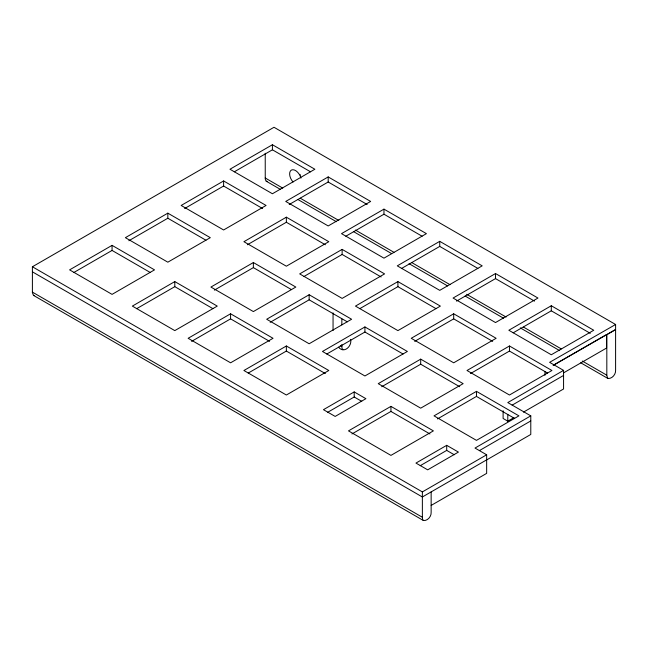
<?xml version="1.0" encoding="UTF-8"?>
<svg xmlns="http://www.w3.org/2000/svg" width="648" height="648" viewBox="0 0 648 648"><rect width="100%" height="100%" fill="white"/><g stroke="black" fill="none" stroke-linecap="round" stroke-linejoin="round"><path stroke-width="0.97" d="M431.147 491.913L431.147 512.195C431.536 516.343 427.648 521.057 423.419 520.514L33.453 295.366L32.4 292.645L32.4 266.765L274.007 127.275L615.6 324.494L615.6 370.13C615.981 374.285 612.093 378.999 607.873 378.448L580.721 362.775M272.419 144.731L229.959 169.241L272.419 193.752L314.871 169.241L272.419 144.731L272.419 149.801L310.538 171.809M234.293 171.809L272.419 149.801M112.064 245.357L69.603 269.868L112.064 294.378L154.516 269.868L112.064 245.357L112.064 250.436L150.182 272.444M167.832 213.16L125.38 237.67L167.832 262.181L210.292 237.67L167.832 213.16L167.832 218.23L128.847 240.74M223.609 180.954L181.157 205.465L223.609 229.975L266.069 205.465L223.609 180.954L223.609 186.025L184.623 208.535M73.937 272.444L112.064 250.436M328.188 176.928L285.736 201.439L328.188 225.95L370.648 201.439L328.188 176.928L328.188 182.007L367.181 204.517M289.202 204.517L328.188 182.007M174.806 281.588L132.354 306.099L174.806 330.61L217.258 306.099L174.806 281.588L174.806 286.659L212.933 308.667M286.359 217.185L243.907 241.696L286.359 266.207L328.811 241.696L286.359 217.185L286.359 222.256L325.345 244.766M136.688 308.667L174.806 286.659M247.374 244.766L286.359 222.256M253.368 262.545L210.916 287.056L253.368 311.567L295.828 287.056L253.368 262.545L253.368 267.616L214.383 290.126M383.964 209.134L341.512 233.644L383.964 258.155L426.416 233.644L383.964 209.134L383.964 214.204L422.091 236.212M345.846 236.212L383.964 214.204M230.583 313.786L188.131 338.296L230.583 362.807L273.035 338.296L230.583 313.786L230.583 318.865L269.576 341.366M342.136 249.383L299.684 273.893L342.136 298.404L384.588 273.893L342.136 249.383L342.136 254.453L381.121 276.963M191.597 341.375L230.583 318.865M304.017 276.469L342.136 254.453M309.145 294.743L266.692 319.253L309.145 343.764L351.605 319.253L309.145 294.743L309.145 299.813L270.159 322.323M439.741 241.34L397.289 265.85L439.741 290.353L482.193 265.85L439.741 241.34L439.741 246.41L477.868 268.418M401.622 268.418L439.741 246.41M286.359 345.992L243.907 370.502L286.359 395.013L328.811 370.502L286.359 345.992L286.359 351.062L325.345 373.572M397.913 281.588L355.46 306.099L397.913 330.61L440.365 306.099L397.913 281.588L397.913 286.659L359.786 308.667M248.241 373.07L286.359 351.062M364.921 326.948L322.469 351.459L364.921 375.97L407.373 351.459L364.921 326.948L364.921 332.019L326.803 354.027M495.518 273.537L453.065 298.048L495.518 322.558L537.97 298.048L495.518 273.537L495.518 278.608L456.532 301.118M453.689 313.786L411.229 338.296L453.689 362.807L496.141 338.296L453.689 313.786L453.689 318.865L414.696 341.375M354.197 391.919L323.457 409.674L335.17 416.429L365.909 398.682L354.197 391.919L354.197 396.989L327.726 412.274M420.698 359.146L378.246 383.656L420.698 408.167L463.15 383.656L420.698 359.146L420.698 364.216L459.683 386.726M381.713 386.726L420.698 364.216M551.294 305.743L508.842 330.253L551.294 354.764L593.746 330.253L551.294 305.743L551.294 310.813L590.279 333.323M513.175 332.821L551.294 310.813M390.938 406.369L348.486 430.88L390.938 455.39L433.39 430.88L390.938 406.369L390.938 411.44L429.924 433.949M351.953 433.949L390.938 411.44M509.466 345.992L467.005 370.502L509.466 395.013L551.918 370.502L509.466 345.992L509.466 351.062L470.472 373.572M476.474 391.351L434.022 415.862L476.474 440.373L518.927 415.862L476.474 391.351L476.474 396.422L437.489 418.932M553.125 365.375L606.593 334.506L606.593 348.025L563.639 372.827M523.471 412.12L563.566 388.978L563.566 370.381L507.789 402.578L530.785 415.862L530.785 434.452L486.34 460.112M512.147 405.138L563.566 375.451M446.707 445.33L415.967 463.077L427.68 469.841L458.42 452.093L446.707 445.33L446.707 450.4L420.236 465.685M503.107 410.743L503.107 418.47L507.789 421.176L513.888 417.652M530.785 415.862L475.008 448.06L486.656 454.791L486.656 473.38L431.147 505.432M479.366 450.619L530.785 420.933M32.4 266.765L422.366 491.913L486.656 454.791M486.656 459.861L422.366 496.984L32.4 271.836M615.6 324.494L549.617 362.329L563.566 370.381M553.959 364.913L615.6 329.565L606.82 334.635L606.82 375.727L607.873 378.448M267.389 181.44L265.988 181.019L265.251 179.026L265.226 153.252M34.563 295.577L33.453 295.366M338.499 347.15C344.12 354.164 352.229 345.919 350.625 339.398M495.518 278.608L534.503 301.118M265.226 177.989L282.739 188.098M300.259 198.215L338.799 220.466M355.436 230.072L393.976 252.323M411.496 262.432L450.036 284.683M466.673 294.297L506.088 317.05M523.608 327.159L561.273 348.908M582.293 361.041L606.82 375.2M266.279 181.238L280.292 189.321M297.805 199.438L336.344 221.689M353.857 231.798L391.522 253.546M409.042 263.663L447.582 285.914M465.102 296.023L503.642 318.281M520.287 327.888L559.702 350.641M223.609 186.025L262.602 208.535M397.913 286.659L436.031 308.667M453.689 318.865L492.674 341.375M509.466 351.062L547.584 373.07M167.832 218.23L205.959 240.238M253.368 267.616L291.495 289.624M309.145 299.813L347.271 321.821M364.921 332.019L403.048 354.027M476.474 396.422L514.593 418.43M340.241 345.514L341.836 346.437L342.014 348.421L342.889 349.685M354.197 396.989L361.73 401.339M446.707 450.4L454.24 454.75M32.4 292.118L422.366 517.266L422.545 519.25L423.419 520.514M544.936 371.458L544.936 375.322M507.789 414.412L507.789 421.176M422.366 491.913L422.366 517.266M341.836 318.946L341.836 324.842M341.836 344.477L341.836 346.437M333.056 312.895L333.056 330.569M300.429 175.106A8.278 4.779 60 0 1 300.121 174.604M293.05 182.023A8.278 4.779 60 0 1 291.495 170.027A8.278 4.779 60 0 1 300.972 178.087"/></g></svg>
